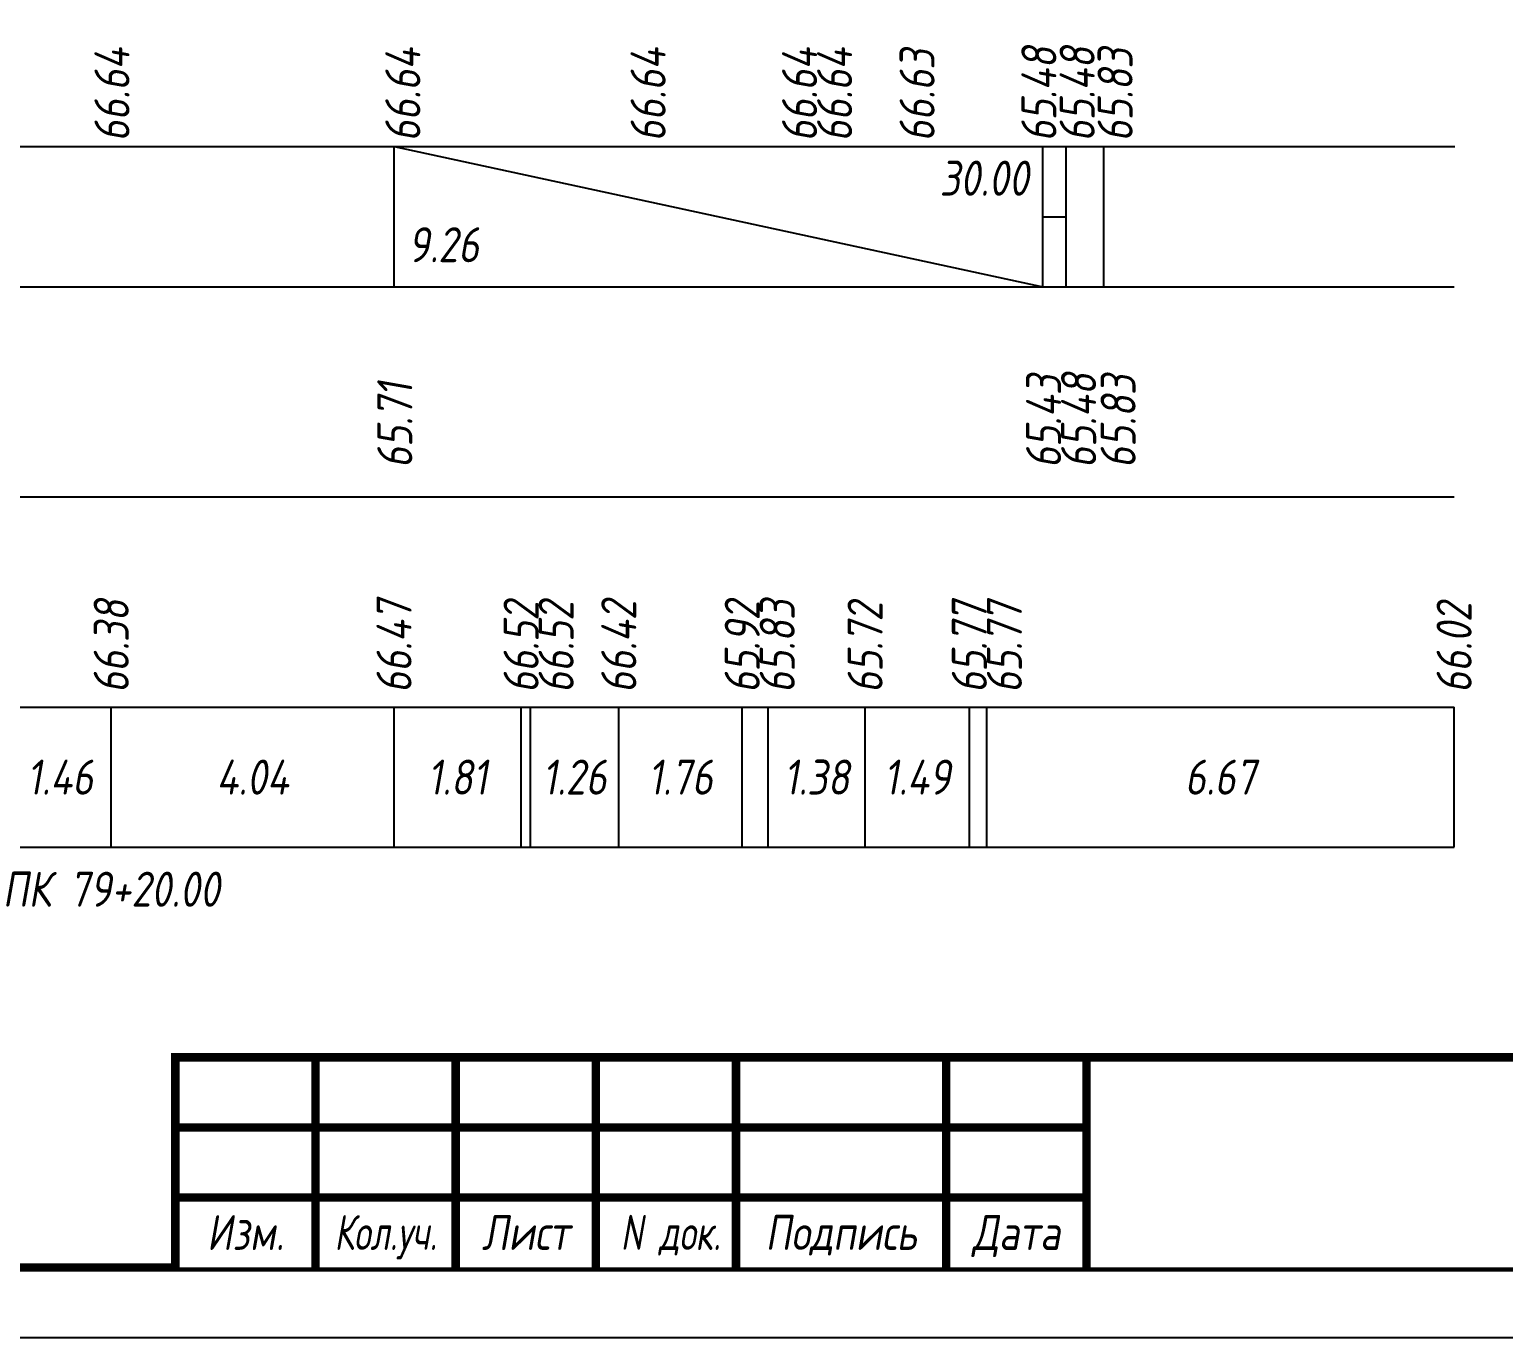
# Model space of a CAD drawing. Extents: x -717 to 1451, y -133302 to 233.
# Drawn here: x 189.5 to 294.7, y -124706.4 to -124613.1 of the extents above; entities that cross this region are included whole.
import ezdxf
from ezdxf.enums import TextEntityAlignment as Align

# ---------------------------------------------------------------- set-up
doc = ezdxf.new("R2010")
doc.units = 0
for name, color, linetype in [('Зарамочное оформление', 7, 'Continuous'), ('Код_510', 7, 'Continuous'), ('Код_514', 1, 'Continuous'), ('Код_516', 1, 'Continuous'), ('Подписи поперечников', 7, 'Continuous'), ('Таблица', 7, 'Continuous')]:
    doc.layers.add(name, color=color, linetype=linetype)
doc.styles.add('М', font='romand.shx', dxfattribs={"width": 0.8, "oblique": 10, "height": 2.5})

# ---------------------------------------------------------------- blocks, each defined once
blk = doc.blocks.new('Штамп')
at = {"linetype": 'Continuous'}
blk.add_wipeout([(199.95, -411.25), (384.95, -411.25), (384.95, -426.25), (199.95, -426.25)], dxfattribs=at).dxf.layer = 'Зарамочное оформление'
at = {"layer": 'Зарамочное оформление', "linetype": 'Continuous', "lineweight": -3, "const_width": 0.6, "flags": 128}
for points in [[(199.95, -426.25), (199.95, -411.25), (384.95, -411.25)], [(209.95, -411.25), (209.95, -426.25)], [(219.95, -411.25), (219.95, -426.25)], [(229.95, -411.25), (229.95, -426.25)], [(239.95, -411.25), (239.95, -426.25)], [(254.95, -411.25), (254.95, -426.25)], [(264.95, -411.25), (264.95, -426.25)], [(199.95, -416.25), (264.95, -416.25)], [(199.95, -421.25), (264.95, -421.25)]]:
    blk.add_lwpolyline(points, dxfattribs=at)
at = {"layer": 'Зарамочное оформление', "linetype": 'Continuous', "style": 'М', "oblique": 10}
for s, width, p in [('Изм.', 0.8, (204.95, -423.75)), ('Кол.уч.', 0.7, (214.95, -423.75)), ('Лист', 0.8, (224.95, -423.75)), ('N док.', 0.7, (235.28, -423.75)), ('Подпись', 0.8, (247.45, -423.75)), ('Дата', 0.8, (259.95, -423.75))]:
    blk.add_text(s, height=2.5, dxfattribs=dict(at, width=width)).set_placement(p, align=Align.MIDDLE_CENTER)
blk = doc.blocks.new('шифр')
blk.add_blockref('Штамп', (0, -124335))

msp = doc.modelspace()

# ---------------------------------------------------------------- linework, layer by layer
at = {"flags": 128}
msp.add_lwpolyline([(-30.054, -124706.421), (389.946, -124706.421), (389.946, -124409.421), (-30.054, -124409.421)], close=True, dxfattribs=at)
at = {"const_width": 0.6, "flags": 128}
msp.add_lwpolyline([(-10.054, -124701.421), (384.946, -124701.421), (384.946, -124414.421), (-10.054, -124414.421)], close=True, dxfattribs=at)
at = {"layer": 'Код_510'}
msp.add_line((195.374, -124671.421), (195.374, -124661.421), dxfattribs=at)

# ---------------------------------------------------------------- texts
at = {"layer": 'Код_510', "style": 'М', "oblique": 10, "width": 0.8}
msp.add_text('66.38', height=2.5, rotation=90, dxfattribs=at).set_placement((195.374, -124660.421), align=Align.MIDDLE_LEFT)
msp.add_text('1.46', height=2.5, dxfattribs=at).set_placement((191.729, -124666.421), align=Align.MIDDLE_CENTER)
at = {"layer": 'Код_514', "style": 'М', "oblique": 10, "width": 0.8}
msp.add_text('66.64', height=2.5, rotation=90, dxfattribs=at).set_placement((195.428, -124621.064), align=Align.MIDDLE_LEFT)

# ---------------------------------------------------------------- next in the draw order: block references
msp.add_blockref('шифр', (0, 59.829))

# ---------------------------------------------------------------- next in the draw order: linework, layer by layer
at = {"layer": 'Код_510'}
for p, q in [((215.55, -124671.421), (215.55, -124661.421)), ((224.615, -124671.421), (224.615, -124661.421)), ((225.275, -124671.421), (225.275, -124661.421)), ((231.586, -124671.421), (231.586, -124661.421)), ((240.391, -124671.421), (240.391, -124661.421)), ((242.252, -124671.421), (242.252, -124661.421)), ((249.157, -124671.421), (249.157, -124661.421)), ((256.596, -124671.421), (256.596, -124661.421)), ((257.842, -124671.421), (257.842, -124661.421)), ((291.181, -124671.421), (291.181, -124661.421))]:
    msp.add_line(p, q, dxfattribs=at)
at = {"layer": 'Код_516'}
for p, q in [((215.55, -124631.421), (215.55, -124621.421)), ((215.55, -124621.421), (261.84, -124631.421)), ((261.84, -124631.421), (261.84, -124621.421)), ((261.84, -124631.421), (261.84, -124621.421)), ((263.504, -124631.421), (263.504, -124621.421)), ((266.181, -124631.421), (266.181, -124621.421)), ((261.84, -124626.421), (263.504, -124626.421))]:
    msp.add_line(p, q, dxfattribs=at)
at = {"layer": 'Таблица'}
for p, q in [((80, -124621.421), (291.235, -124621.421)), ((79.946, -124631.421), (291.181, -124631.421)), ((79.946, -124646.421), (291.181, -124646.421)), ((79.946, -124661.421), (291.181, -124661.421)), ((79.946, -124671.421), (291.181, -124671.421))]:
    msp.add_line(p, q, dxfattribs=at)

# ---------------------------------------------------------------- next in the draw order: texts
at = {"layer": 'Код_510', "style": 'М', "oblique": 10, "width": 0.8}
for s, p in [('66.47', (215.55, -124660.421)), ('66.52', (224.615, -124660.421)), ('66.52', (227.115, -124660.421)), ('66.42', (231.586, -124660.421)), ('65.92', (240.391, -124660.421)), ('65.83', (242.891, -124660.421)), ('65.72', (249.157, -124660.421)), ('65.77', (256.596, -124660.421)), ('65.77', (259.096, -124660.421)), ('66.02', (291.181, -124660.421))]:
    msp.add_text(s, height=2.5, rotation=90, dxfattribs=at).set_placement(p, align=Align.MIDDLE_LEFT)
for s, p in [('4.04', (205.462, -124666.421)), ('1.81', (220.083, -124666.421)), ('1.26', (228.431, -124666.421)), ('1.76', (235.989, -124666.421)), ('1.38', (245.705, -124666.421)), ('1.49', (252.877, -124666.421)), ('6.67', (274.511, -124666.421))]:
    msp.add_text(s, height=2.5, dxfattribs=at).set_placement(p, align=Align.MIDDLE_CENTER)
at = {"layer": 'Код_514', "style": 'М', "oblique": 10, "width": 0.8}
for s, p in [('65.48', (261.559, -124621.064)), ('65.48', (264.287, -124621.064)), ('65.83', (266.996, -124621.064)), ('66.64', (216.178, -124621.064)), ('66.64', (233.678, -124621.064)), ('66.64', (244.483, -124621.064)), ('66.64', (246.983, -124621.064)), ('66.63', (252.867, -124621.064))]:
    msp.add_text(s, height=2.5, rotation=90, dxfattribs=at).set_placement(p, align=Align.MIDDLE_LEFT)
at = {"layer": 'Код_516', "style": 'М', "oblique": 10, "width": 0.8}
msp.add_text('30.00', height=2.5, dxfattribs=at).set_placement((260.84, -124622.421), align=Align.TOP_RIGHT)
msp.add_text('9.26', height=2.5, dxfattribs=at).set_placement((216.55, -124630.421), align=Align.BOTTOM_LEFT)
for s, p in [('65.71', (215.604, -124644.371)), ('65.43', (261.894, -124644.371)), ('65.48', (264.394, -124644.371)), ('65.83', (267.211, -124644.371))]:
    msp.add_text(s, height=2.5, rotation=90, dxfattribs=at).set_placement(p, align=Align.MIDDLE_LEFT)
at = {"layer": 'Подписи поперечников', "style": 'М', "oblique": 10, "width": 0.8}
msp.add_text('ПК 79+20.00', height=2.5, dxfattribs=at).set_placement((195.374, -124676.421), align=Align.BOTTOM_CENTER)

doc.saveas('drawing.dxf')
